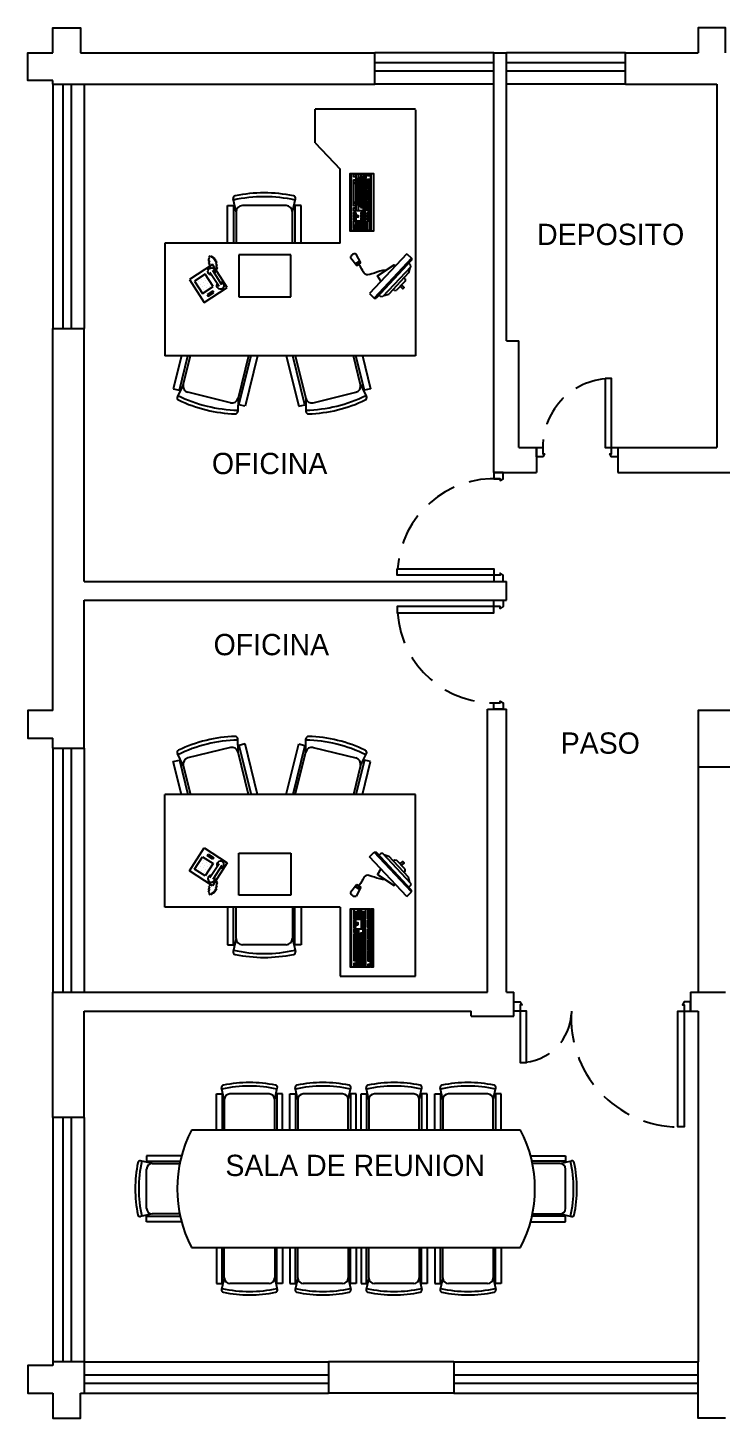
# Model space of a CAD drawing. Header units: millimetres. Extents: x 74.4 to 90.7, y 102.1 to 113.2.
# Drawn here: x 74.37 to 79.91, y 102.06 to 113.16 of the extents above; entities that cross this region are included whole.
import ezdxf

# ---------------------------------------------------------------- set-up
doc = ezdxf.new("R2010")
doc.units = ezdxf.units.MM
for name, pattern in [('CONTINUA', [0]), ('DASHED', [0.75, 0.5, -0.25]), ('DASHED2', [0.375, 0.25, -0.125])]:
    doc.linetypes.add(name, pattern=pattern)
for name, color, linetype in [('02', 2, 'Continuous'), ('AUX', 1, 'DASHED'), ('CARPINTERÍA', 1, 'Continuous'), ('MUEBLES', 252, 'CONTINUA'), ('MUROS', 4, 'Continuous')]:
    doc.layers.add(name, color=color, linetype=linetype)
doc.styles.add('STYLUS', font='stylu.ttf')

# ---------------------------------------------------------------- blocks, each defined once
blk = doc.blocks.new('RECTANG')
for p, q in [((1, 1), (0, 1)), ((0, 1), (0, 0)), ((1, 0), (1, 1)), ((0, 0), (1, 0))]:
    blk.add_line(p, q)
blk = doc.blocks.new('telefono')
for p, q in [((-0.03479, -0.053826), (-0.03479, -0.053826)), ((-0.019296, -0.053826), (-0.019296, -0.053826)), ((-0.003801, -0.053826), (-0.003801, -0.053826)), ((0.036107, -0.025859), (0.036107, -0.108497)), ((0.052635, -0.025859), (0.052635, -0.108497)), ((-0.03479, -0.069321), (-0.03479, -0.069321)), ((-0.03479, -0.084815), (-0.03479, -0.084815)), ((-0.03479, -0.10031), (-0.03479, -0.10031)), ((-0.019296, -0.069321), (-0.019296, -0.069321)), ((-0.019296, -0.084815), (-0.019296, -0.084815)), ((-0.019296, -0.10031), (-0.019296, -0.10031)), ((-0.003801, -0.069321), (-0.003801, -0.069321)), ((-0.003801, -0.084815), (-0.003801, -0.084815)), ((-0.003801, -0.10031), (-0.003801, -0.10031)), ((0.050228, -0.124668), (0.056192, -0.143474)), ((0.069414, -0.103808), (0.079331, -0.107113)), ((0.07272, -0.110419), (0.082636, -0.113724)), ((0.076025, -0.11703), (0.085942, -0.120335)), ((0.079331, -0.123641), (0.089247, -0.126947)), ((0.082636, -0.130252), (0.092553, -0.133558)), ((0.052887, -0.14678), (0.062803, -0.150085)), ((0.056192, -0.153391), (0.066109, -0.156696)), ((0.059498, -0.160002), (0.069414, -0.163307)), ((0.062803, -0.166613), (0.07272, -0.169918)), ((0.071552, -0.174626), (0.081469, -0.177931)), ((0.079331, -0.169918), (0.089247, -0.173224)), ((0.082636, -0.163307), (0.092553, -0.166613)), ((0.085942, -0.136863), (0.095858, -0.140169)), ((0.085942, -0.143474), (0.095858, -0.14678)), ((0.085942, -0.150085), (0.095858, -0.153391)), ((0.085942, -0.156696), (0.095858, -0.160002))]:
    blk.add_line(p, q)
for centre, start, end in [((0.044371, -0.025859), 298.491464, 241.508536), ((0.044371, -0.108497), 118.491464, 61.508536)]:
    blk.add_arc(centre, 0.017324, start, end)
for p, xscale, yscale, zscale in [((0.067807, -0.133941), -0.135614, 0.133941, 0.135614), ((0.011694, -0.113222), -0.061979, 0.072308, 0.061979), ((-0.001219, -0.022837), -0.033572, 0.007747, 0.033572)]:
    blk.add_blockref('RECTANG', p, dxfattribs=dict(xscale=xscale, yscale=yscale, zscale=zscale))

msp = doc.modelspace()

# ---------------------------------------------------------------- linework, layer by layer
at = {"layer": '02'}
msp.add_line((79.72333, 107.259544), (79.72333, 105.459544), dxfattribs=at)
at = {"layer": 'AUX', "linetype": 'Continuous', "ltscale": 0.5}
for p, q in [((78.09333, 112.959544), (77.14333, 112.959544)), ((79.14333, 112.959544), (78.19333, 112.959544)), ((78.09333, 112.881188), (77.14333, 112.881188)), ((78.09333, 112.812523), (77.14333, 112.812523)), ((79.14333, 112.881188), (78.19333, 112.881188)), ((79.14333, 112.812523), (78.19333, 112.812523)), ((74.57333, 112.709544), (74.57333, 110.759544)), ((74.651686, 112.709544), (74.651686, 110.759544)), ((74.720351, 112.709544), (74.720351, 110.759544)), ((74.82333, 112.709544), (74.82333, 110.759544)), ((78.09333, 112.709544), (77.14333, 112.709544)), ((79.14333, 112.709544), (78.19333, 112.709544)), ((74.57333, 107.409544), (74.57333, 105.459544)), ((74.651686, 107.409544), (74.651686, 105.459544)), ((74.720351, 107.409544), (74.720351, 105.459544)), ((74.82333, 107.409544), (74.82333, 105.459544)), ((74.57333, 104.459544), (74.57333, 102.509544)), ((74.651686, 104.459544), (74.651686, 102.509544)), ((74.720351, 104.459544), (74.720351, 102.509544)), ((74.82333, 104.459544), (74.82333, 102.509544)), ((74.82333, 102.509544), (76.77333, 102.509544)), ((77.77333, 102.509544), (79.72333, 102.509544)), ((74.82333, 102.406565), (76.77333, 102.406565)), ((77.77333, 102.406565), (79.72333, 102.406565)), ((74.82333, 102.3379), (76.77333, 102.3379)), ((74.82333, 102.259544), (76.77333, 102.259544)), ((77.77333, 102.3379), (79.72333, 102.3379)), ((77.77333, 102.259544), (79.72333, 102.259544))]:
    msp.add_line(p, q, dxfattribs=at)
at = {"layer": 'CARPINTERÍA', "linetype": 'Continuous', "ltscale": 0.5}
for p, q in [((74.82333, 104.459544), (74.82333, 102.509544)), ((74.82333, 102.509544), (76.77333, 102.509544)), ((77.77333, 102.509544), (79.72333, 102.509544))]:
    msp.add_line(p, q, dxfattribs=at)
for points in [[(78.98333, 110.360867), (78.98333, 109.809544), (79.03333, 109.809544), (79.08333, 109.809544), (79.08333, 109.734544), (79.08333, 109.734544), (79.08333, 109.734544), (79.03333, 109.734544), (79.01833, 109.759544), (79.03333, 109.759544), (79.03333, 109.809544), (79.03333, 110.360867), (78.98333, 110.360867), (78.98333, 110.360867)], [(78.48333, 109.809544), (78.48333, 109.809544), (78.48333, 109.809544), (78.48333, 109.809544), (78.48333, 109.809544), (78.48333, 109.809544), (78.48333, 109.809544), (78.48333, 109.809544), (78.48333, 109.809544), (78.48333, 109.809544), (78.48333, 109.809544), (78.48333, 109.759544), (78.49833, 109.759544), (78.48333, 109.734544), (78.43333, 109.734544), (78.43333, 109.734544), (78.43333, 109.734544), (78.43333, 109.809544), (78.48333, 109.809544)], [(78.09333, 109.559544), (78.09333, 109.559544), (78.09333, 109.559544), (78.09333, 109.559544), (78.09333, 109.559544), (78.09333, 109.559544), (78.09333, 109.559544), (78.09333, 109.559544), (78.09333, 109.559544), (78.09333, 109.559544), (78.09333, 109.559544), (78.14333, 109.559544), (78.14333, 109.544544), (78.16833, 109.559544), (78.16833, 109.609544), (78.16833, 109.609544), (78.16833, 109.609544), (78.09333, 109.609544), (78.09333, 109.559544)], [(77.321877, 108.839544), (78.09333, 108.839544), (78.09333, 108.789544), (78.09333, 108.739544), (78.16833, 108.739544), (78.16833, 108.739544), (78.16833, 108.739544), (78.16833, 108.789544), (78.14333, 108.804544), (78.14333, 108.789544), (78.09333, 108.789544), (77.321877, 108.789544), (77.321877, 108.839544), (77.321877, 108.839544)], [(77.321877, 108.489544), (78.09333, 108.489544), (78.09333, 108.539544), (78.09333, 108.589544), (78.16833, 108.589544), (78.16833, 108.589544), (78.16833, 108.589544), (78.16833, 108.539544), (78.14333, 108.524544), (78.14333, 108.539544), (78.09333, 108.539544), (77.321877, 108.539544), (77.321877, 108.489544), (77.321877, 108.489544)], [(78.09333, 107.769544), (78.09333, 107.769544), (78.09333, 107.769544), (78.09333, 107.769544), (78.09333, 107.769544), (78.09333, 107.769544), (78.09333, 107.769544), (78.09333, 107.769544), (78.09333, 107.769544), (78.09333, 107.769544), (78.09333, 107.769544), (78.14333, 107.769544), (78.14333, 107.784544), (78.16833, 107.769544), (78.16833, 107.719544), (78.16833, 107.719544), (78.16833, 107.719544), (78.09333, 107.719544), (78.09333, 107.769544)], [(78.35333, 104.898682), (78.35333, 105.309544), (78.30333, 105.309544), (78.25333, 105.309544), (78.25333, 105.384544), (78.25333, 105.384544), (78.25333, 105.384544), (78.30333, 105.384544), (78.31833, 105.359544), (78.30333, 105.359544), (78.30333, 105.309544), (78.30333, 104.898682), (78.35333, 104.898682), (78.35333, 104.898682)], [(79.56333, 104.384544), (79.56333, 105.309544), (79.61333, 105.309544), (79.66333, 105.309544), (79.66333, 105.384544), (79.66333, 105.384544), (79.66333, 105.384544), (79.61333, 105.384544), (79.59833, 105.359544), (79.61333, 105.359544), (79.61333, 105.309544), (79.61333, 104.384544), (79.56333, 104.384544), (79.56333, 104.384544)]]:
    msp.add_lwpolyline(points, close=True, dxfattribs=at)
at = {"layer": 'CARPINTERÍA', "linetype": 'DASHED2'}
msp.add_lwpolyline([(79.56333, 104.384544, -0.429479), (78.71333, 105.309544), (78.71333, 105.309544), (78.71333, 105.309544), (78.71333, 105.309544), (78.71333, 105.309544), (78.71333, 105.309544), (78.71333, 105.309544), (78.71333, 105.309544), (78.71333, 105.309544), (78.71333, 105.309544), (78.71333, 105.309544)], format="xyb", dxfattribs=at)
for centre, radius, start, end in [((79.03333, 109.809544), 0.55, 95.215909, 185.215909), ((78.09333, 108.789544), 0.77, 86.276875, 176.276875), ((78.09333, 108.539544), 0.77, 183.723125, 273.723125), ((78.30333, 105.309544), 0.41, 270, 0)]:
    msp.add_arc(centre, radius, start, end, dxfattribs=at)
at = {"layer": 'MUEBLES', "linetype": 'Continuous'}
for p, q in [((77.467714, 112.51077), (76.667714, 112.51077)), ((76.667714, 112.241416), (76.667714, 112.51077)), ((77.467714, 112.505507), (77.467714, 110.541416)), ((76.667714, 112.241416), (76.867714, 112.031416)), ((76.867714, 111.441416), (76.867714, 112.031416)), ((76.036071, 111.690526), (76.012702, 111.794041)), ((76.486071, 111.690526), (76.509439, 111.794041)), ((75.966071, 111.441416), (75.966071, 111.740526)), ((75.966071, 111.740526), (76.016071, 111.740526)), ((76.016071, 111.740526), (76.016071, 111.441416)), ((76.036071, 111.690526), (76.036071, 111.441416)), ((76.436071, 111.740526), (76.086071, 111.740526)), ((76.486071, 111.441416), (76.486071, 111.690526)), ((76.506071, 111.740526), (76.506071, 111.441416)), ((76.556071, 111.740526), (76.506071, 111.740526)), ((76.556071, 111.441416), (76.556071, 111.740526)), ((76.867714, 111.441416), (75.467714, 111.441416)), ((75.467714, 111.441416), (75.467714, 110.541416)), ((76.471887, 111.346406), (76.056893, 111.346406)), ((76.056893, 111.346406), (76.056893, 111.010676)), ((76.471887, 111.010676), (76.471887, 111.346406)), ((77.032173, 111.282098), (76.994341, 111.352985)), ((77.397877, 111.355785), (77.100487, 111.038037)), ((77.397877, 111.355785), (77.436843, 111.319316)), ((76.998797, 111.260053), (76.948448, 111.322673)), ((77.022119, 111.298692), (76.987577, 111.275877)), ((76.987577, 111.275877), (76.998942, 111.26223)), ((77.005214, 111.286672), (76.988772, 111.275811)), ((76.988772, 111.275811), (76.999162, 111.263418)), ((76.998797, 111.260053), (77.032173, 111.282098)), ((76.998942, 111.26223), (77.030114, 111.282819)), ((76.999162, 111.263418), (77.01407, 111.273265)), ((77.01407, 111.273265), (77.005214, 111.286672)), ((77.030114, 111.282819), (77.022119, 111.298692)), ((77.436843, 111.319316), (77.139453, 111.001568)), ((77.437352, 111.303937), (77.154831, 111.002077)), ((77.429569, 111.251613), (77.206526, 111.013302)), ((77.421898, 111.243417), (77.412087, 111.202432)), ((77.42906, 111.266992), (77.415048, 111.280106)), ((77.429569, 111.251613), (77.42906, 111.266992)), ((77.436843, 111.319316), (77.437352, 111.303937)), ((77.412087, 111.202432), (77.254444, 111.033997)), ((77.385295, 111.137703), (77.31726, 111.065011)), ((77.386324, 111.154441), (77.376115, 111.163997)), ((77.386324, 111.154441), (77.385295, 111.137703)), ((76.056893, 111.010676), (76.471887, 111.010676)), ((77.100487, 111.038037), (77.139453, 111.001568)), ((77.139453, 111.001568), (77.154831, 111.002077)), ((77.191148, 111.012793), (77.177136, 111.025908)), ((77.206526, 111.013302), (77.191148, 111.012793)), ((77.214197, 111.021498), (77.254444, 111.033997)), ((77.300626, 111.062877), (77.290417, 111.072432)), ((77.300626, 111.062877), (77.31726, 111.065011)), ((77.467714, 110.541416), (75.467714, 110.541416)), ((75.599123, 110.541416), (75.534483, 110.278478)), ((75.583037, 110.266542), (75.650612, 110.541416)), ((75.614396, 110.310321), (75.671207, 110.541416)), ((76.134606, 110.541416), (76.051384, 110.202893)), ((76.05887, 110.149564), (76.155201, 110.541416)), ((76.20669, 110.541416), (76.107424, 110.137628)), ((76.436651, 110.541416), (76.535917, 110.137628)), ((76.584471, 110.149564), (76.488139, 110.541416)), ((76.508735, 110.541416), (76.591956, 110.202893)), ((77.028945, 110.310321), (76.972133, 110.541416)), ((77.060303, 110.266542), (76.992729, 110.541416)), ((77.044218, 110.541416), (77.108858, 110.278478)), ((75.534483, 110.278478), (75.583037, 110.266542)), ((75.614396, 110.310321), (75.566991, 110.215379)), ((75.990894, 110.166275), (75.651013, 110.249831)), ((76.652447, 110.166275), (76.992327, 110.249831)), ((77.028945, 110.310321), (77.07635, 110.215379)), ((77.108858, 110.278478), (77.060303, 110.266542)), ((76.051384, 110.202893), (76.049366, 110.096793)), ((76.107424, 110.137628), (76.05887, 110.149564)), ((76.535917, 110.137628), (76.584471, 110.149564)), ((76.591956, 110.202893), (76.593975, 110.096793)), ((76.051384, 107.377353), (76.049366, 107.483452)), ((76.591956, 107.377353), (76.593975, 107.483452)), ((75.614396, 107.269925), (75.566991, 107.364867)), ((75.990894, 107.41397), (75.651013, 107.330415)), ((76.134606, 107.038829), (76.051384, 107.377353)), ((76.107424, 107.442618), (76.05887, 107.430681)), ((76.05887, 107.430681), (76.155201, 107.038829)), ((76.20669, 107.038829), (76.107424, 107.442618)), ((76.436651, 107.038829), (76.535917, 107.442618)), ((76.584471, 107.430681), (76.488139, 107.038829)), ((76.508735, 107.038829), (76.591956, 107.377353)), ((76.535917, 107.442618), (76.584471, 107.430681)), ((76.652447, 107.41397), (76.992327, 107.330415)), ((77.028945, 107.269925), (77.07635, 107.364867)), ((75.534483, 107.301768), (75.583037, 107.313704)), ((75.599123, 107.038829), (75.534483, 107.301768)), ((75.583037, 107.313704), (75.650612, 107.038829)), ((75.614396, 107.269925), (75.671207, 107.038829)), ((77.028945, 107.269925), (76.972133, 107.038829)), ((77.060303, 107.313704), (76.992729, 107.038829)), ((77.044218, 107.038829), (77.108858, 107.301768)), ((77.108858, 107.301768), (77.060303, 107.313704)), ((77.467714, 107.038829), (75.467714, 107.038829)), ((75.467714, 106.138829), (75.467714, 107.038829)), ((77.467714, 105.587372), (77.467714, 107.038829)), ((76.056893, 106.56957), (76.471887, 106.56957)), ((76.056893, 106.23384), (76.056893, 106.56957)), ((76.471887, 106.56957), (76.471887, 106.23384)), ((77.100487, 106.542209), (77.139453, 106.578678)), ((77.139453, 106.578678), (77.154831, 106.578169)), ((77.436843, 106.26093), (77.139453, 106.578678)), ((77.437352, 106.276308), (77.154831, 106.578169)), ((77.191148, 106.567453), (77.177136, 106.554338)), ((77.206526, 106.566944), (77.191148, 106.567453)), ((77.429569, 106.328633), (77.206526, 106.566944)), ((77.397877, 106.224461), (77.100487, 106.542209)), ((77.214197, 106.558748), (77.254444, 106.546248)), ((77.412087, 106.377814), (77.254444, 106.546248)), ((77.300626, 106.517369), (77.290417, 106.507813)), ((77.300626, 106.517369), (77.31726, 106.515235)), ((77.385295, 106.442543), (77.31726, 106.515235)), ((77.386324, 106.425804), (77.376115, 106.416249)), ((77.386324, 106.425804), (77.385295, 106.442543)), ((77.421898, 106.336828), (77.412087, 106.377814)), ((76.471887, 106.23384), (76.056893, 106.23384)), ((76.998797, 106.320193), (76.948448, 106.257573)), ((76.987577, 106.304369), (76.998942, 106.318016)), ((77.022119, 106.281554), (76.987577, 106.304369)), ((76.988772, 106.304434), (76.999162, 106.316827)), ((77.005214, 106.293574), (76.988772, 106.304434)), ((77.032173, 106.298148), (76.994341, 106.227261)), ((76.998797, 106.320193), (77.032173, 106.298148)), ((76.998942, 106.318016), (77.030114, 106.297427)), ((76.999162, 106.316827), (77.01407, 106.306981)), ((77.01407, 106.306981), (77.005214, 106.293574)), ((77.030114, 106.297427), (77.022119, 106.281554)), ((77.397877, 106.224461), (77.436843, 106.26093)), ((77.42906, 106.313254), (77.415048, 106.30014)), ((77.429569, 106.328633), (77.42906, 106.313254)), ((77.436843, 106.26093), (77.437352, 106.276308)), ((76.867714, 106.138829), (75.467714, 106.138829)), ((75.966071, 106.138829), (75.966071, 105.839719)), ((76.016071, 105.839719), (76.016071, 106.138829)), ((76.036071, 105.889719), (76.036071, 106.138829)), ((76.486071, 106.138829), (76.486071, 105.889719)), ((76.506071, 105.839719), (76.506071, 106.138829)), ((76.556071, 106.138829), (76.556071, 105.839719)), ((76.867714, 106.138829), (76.867714, 105.587372)), ((75.966071, 105.839719), (76.016071, 105.839719)), ((76.036071, 105.889719), (76.012702, 105.786205)), ((76.436071, 105.839719), (76.086071, 105.839719)), ((76.486071, 105.889719), (76.509439, 105.786205)), ((76.556071, 105.839719), (76.506071, 105.839719)), ((76.867714, 105.587372), (77.467714, 105.587372)), ((75.941594, 104.60332), (75.920686, 104.695935)), ((76.344209, 104.60332), (76.365117, 104.695935)), ((76.527914, 104.60332), (76.507006, 104.695935)), ((76.930529, 104.60332), (76.951437, 104.695935)), ((77.096006, 104.60332), (77.075098, 104.695935)), ((77.498621, 104.60332), (77.519529, 104.695935)), ((77.685949, 104.60332), (77.665041, 104.695935)), ((78.088564, 104.60332), (78.109472, 104.695935)), ((75.878965, 104.648056), (75.9237, 104.648056)), ((75.878965, 104.360217), (75.878965, 104.648056)), ((75.9237, 104.648056), (75.9237, 104.360217)), ((75.941594, 104.60332), (75.941594, 104.360217)), ((76.299474, 104.648056), (75.986329, 104.648056)), ((76.344209, 104.360217), (76.344209, 104.60332)), ((76.406838, 104.648056), (76.362103, 104.648056)), ((76.362103, 104.648056), (76.362103, 104.360217)), ((76.406838, 104.360217), (76.406838, 104.648056)), ((76.465285, 104.648056), (76.51002, 104.648056)), ((76.465285, 104.360217), (76.465285, 104.648056)), ((76.51002, 104.648056), (76.51002, 104.360217)), ((76.527914, 104.60332), (76.527914, 104.360217)), ((76.885794, 104.648056), (76.572649, 104.648056)), ((76.930529, 104.360217), (76.930529, 104.60332)), ((76.993158, 104.648056), (76.948423, 104.648056)), ((76.948423, 104.648056), (76.948423, 104.360217)), ((76.993158, 104.360217), (76.993158, 104.648056)), ((77.033377, 104.648056), (77.078112, 104.648056)), ((77.033377, 104.360217), (77.033377, 104.648056)), ((77.078112, 104.648056), (77.078112, 104.360217)), ((77.096006, 104.60332), (77.096006, 104.360217)), ((77.453886, 104.648056), (77.140741, 104.648056)), ((77.498621, 104.360217), (77.498621, 104.60332)), ((77.56125, 104.648056), (77.516515, 104.648056)), ((77.516515, 104.648056), (77.516515, 104.360217)), ((77.56125, 104.360217), (77.56125, 104.648056)), ((77.62332, 104.648056), (77.668055, 104.648056)), ((77.62332, 104.360217), (77.62332, 104.648056)), ((77.668055, 104.648056), (77.668055, 104.360217)), ((77.685949, 104.60332), (77.685949, 104.360217)), ((78.043829, 104.648056), (77.730684, 104.648056)), ((78.088564, 104.360217), (78.088564, 104.60332)), ((78.151193, 104.648056), (78.106458, 104.648056)), ((78.106458, 104.648056), (78.106458, 104.360217)), ((78.151193, 104.360217), (78.151193, 104.648056)), ((75.321598, 104.155047), (75.321598, 104.110312)), ((75.601253, 104.155047), (75.321598, 104.155047)), ((78.386746, 104.155047), (78.666401, 104.155047)), ((78.666401, 104.155047), (78.666401, 104.110312)), ((75.366333, 104.092418), (75.273719, 104.113326)), ((75.321598, 104.110312), (75.59037, 104.110312)), ((75.321598, 103.734538), (75.321598, 104.047683)), ((75.366333, 104.092418), (75.586608, 104.092418)), ((78.666401, 104.110312), (78.39763, 104.110312)), ((78.621666, 104.092418), (78.401391, 104.092418)), ((78.621666, 104.092418), (78.71428, 104.113326)), ((78.666401, 103.734538), (78.666401, 104.047683)), ((75.366333, 103.689803), (75.273719, 103.668895)), ((75.586608, 103.689803), (75.366333, 103.689803)), ((78.401391, 103.689803), (78.621666, 103.689803)), ((78.621666, 103.689803), (78.71428, 103.668895)), ((75.321598, 103.627174), (75.321598, 103.671909)), ((75.321598, 103.671909), (75.59037, 103.671909)), ((75.601253, 103.627174), (75.321598, 103.627174)), ((78.386746, 103.627174), (78.666401, 103.627174)), ((78.666401, 103.671909), (78.39763, 103.671909)), ((78.666401, 103.627174), (78.666401, 103.671909)), ((75.878965, 103.422003), (75.878965, 103.134165)), ((75.9237, 103.134165), (75.9237, 103.422003)), ((75.941594, 103.1789), (75.941594, 103.422003)), ((76.344209, 103.422003), (76.344209, 103.1789)), ((76.362103, 103.134165), (76.362103, 103.422003)), ((76.406838, 103.422003), (76.406838, 103.134165)), ((76.465285, 103.422003), (76.465285, 103.134165)), ((76.51002, 103.134165), (76.51002, 103.422003)), ((76.527914, 103.1789), (76.527914, 103.422003)), ((76.930529, 103.422003), (76.930529, 103.1789)), ((76.948423, 103.134165), (76.948423, 103.422003)), ((76.993158, 103.422003), (76.993158, 103.134165)), ((77.033377, 103.422003), (77.033377, 103.134165)), ((77.078112, 103.134165), (77.078112, 103.422003)), ((77.096006, 103.1789), (77.096006, 103.422003)), ((77.498621, 103.422003), (77.498621, 103.1789)), ((77.516515, 103.134165), (77.516515, 103.422003)), ((77.56125, 103.422003), (77.56125, 103.134165)), ((77.62332, 103.422003), (77.62332, 103.134165)), ((77.668055, 103.134165), (77.668055, 103.422003)), ((77.685949, 103.1789), (77.685949, 103.422003)), ((78.088564, 103.422003), (78.088564, 103.1789)), ((78.106458, 103.134165), (78.106458, 103.422003)), ((78.151193, 103.422003), (78.151193, 103.134165)), ((75.878965, 103.134165), (75.9237, 103.134165)), ((75.941594, 103.1789), (75.920686, 103.086286)), ((76.299474, 103.134165), (75.986329, 103.134165)), ((76.344209, 103.1789), (76.365117, 103.086286)), ((76.406838, 103.134165), (76.362103, 103.134165)), ((76.465285, 103.134165), (76.51002, 103.134165)), ((76.527914, 103.1789), (76.507006, 103.086286)), ((76.885794, 103.134165), (76.572649, 103.134165)), ((76.930529, 103.1789), (76.951437, 103.086286)), ((76.993158, 103.134165), (76.948423, 103.134165)), ((77.033377, 103.134165), (77.078112, 103.134165)), ((77.096006, 103.1789), (77.075098, 103.086286)), ((77.453886, 103.134165), (77.140741, 103.134165)), ((77.498621, 103.1789), (77.519529, 103.086286)), ((77.56125, 103.134165), (77.516515, 103.134165)), ((77.62332, 103.134165), (77.668055, 103.134165)), ((77.685949, 103.1789), (77.665041, 103.086286)), ((78.043829, 103.134165), (77.730684, 103.134165)), ((78.088564, 103.1789), (78.109472, 103.086286)), ((78.151193, 103.134165), (78.106458, 103.134165))]:
    msp.add_line(p, q, dxfattribs=at)
for points in [[(76.955877, 111.997725), (76.955877, 111.537264), (76.946823, 111.537264), (76.946823, 111.997725)], [(77.109381, 111.997725), (77.109381, 111.537264), (76.955877, 111.537264), (76.955877, 111.997725)], [(76.991965, 111.994091), (76.991965, 111.970633), (76.975779, 111.970633), (76.975779, 111.994091)], [(76.991965, 111.946423), (76.991965, 111.922965), (76.975779, 111.922965), (76.975779, 111.946423)], [(76.991965, 111.919039), (76.991965, 111.764682), (76.975779, 111.764682), (76.975779, 111.919039)], [(77.009942, 111.994091), (77.009942, 111.953235), (76.993756, 111.953235), (76.993756, 111.994091)], [(77.009942, 111.949836), (77.009942, 111.933666), (76.993756, 111.933666), (76.993756, 111.949836)], [(77.009942, 111.929836), (77.009942, 111.913666), (76.993756, 111.913666), (76.993756, 111.929836)], [(77.009942, 111.909836), (77.009942, 111.893666), (76.993756, 111.893666), (76.993756, 111.909836)], [(77.009942, 111.889836), (77.009942, 111.873666), (76.993756, 111.873666), (76.993756, 111.889836)], [(77.030166, 111.994091), (77.030166, 111.960994), (77.01398, 111.960994), (77.01398, 111.994091)], [(77.030166, 111.957921), (77.030166, 111.941751), (77.01398, 111.941751), (77.01398, 111.957921)], [(77.030166, 111.937921), (77.030166, 111.921751), (77.01398, 111.921751), (77.01398, 111.937921)], [(77.030166, 111.917921), (77.030166, 111.901751), (77.01398, 111.901751), (77.01398, 111.917921)], [(77.030166, 111.897921), (77.030166, 111.881751), (77.01398, 111.881751), (77.01398, 111.897921)], [(77.05039, 111.994091), (77.05039, 111.970398), (77.034204, 111.970398), (77.034204, 111.994091)], [(77.05039, 111.966006), (77.05039, 111.949836), (77.034204, 111.949836), (77.034204, 111.966006)], [(77.05039, 111.946006), (77.05039, 111.929836), (77.034204, 111.929836), (77.034204, 111.946006)], [(77.05039, 111.926006), (77.05039, 111.909836), (77.034204, 111.909836), (77.034204, 111.926006)], [(77.05039, 111.906006), (77.05039, 111.889836), (77.034204, 111.889836), (77.034204, 111.906006)], [(77.070614, 111.994091), (77.070614, 111.977921), (77.054427, 111.977921), (77.054427, 111.994091)], [(77.070614, 111.974091), (77.070614, 111.957921), (77.054427, 111.957921), (77.054427, 111.974091)], [(77.070614, 111.954091), (77.070614, 111.937921), (77.054427, 111.937921), (77.054427, 111.954091)], [(77.070614, 111.934091), (77.070614, 111.917921), (77.054427, 111.917921), (77.054427, 111.934091)], [(77.070614, 111.914091), (77.070614, 111.897921), (77.054427, 111.897921), (77.054427, 111.914091)], [(77.070614, 111.894091), (77.070614, 111.877921), (77.054427, 111.877921), (77.054427, 111.894091)], [(77.103758, 111.994125), (77.103758, 111.977955), (77.087572, 111.977955), (77.087572, 111.994125)], [(77.103758, 111.950812), (77.103758, 111.934642), (77.087572, 111.934642), (77.087572, 111.950812)], [(77.103758, 111.930603), (77.103758, 111.914433), (77.087572, 111.914433), (77.087572, 111.930603)], [(77.103758, 111.910393), (77.103758, 111.894223), (77.087572, 111.894223), (77.087572, 111.910393)], [(77.103758, 111.890183), (77.103758, 111.874013), (77.087572, 111.874013), (77.087572, 111.890183)], [(77.113824, 111.537264), (77.113824, 111.997725), (77.132455, 111.997725), (77.132455, 111.537264)], [(77.009942, 111.869836), (77.009942, 111.853666), (76.993756, 111.853666), (76.993756, 111.869836)], [(77.009942, 111.849836), (77.009942, 111.833666), (76.993756, 111.833666), (76.993756, 111.849836)], [(77.009942, 111.829836), (77.009942, 111.813666), (76.993756, 111.813666), (76.993756, 111.829836)], [(77.009942, 111.809836), (77.009942, 111.793666), (76.993756, 111.793666), (76.993756, 111.809836)], [(77.009942, 111.789836), (77.009942, 111.773666), (76.993756, 111.773666), (76.993756, 111.789836)], [(77.030166, 111.877921), (77.030166, 111.861751), (77.01398, 111.861751), (77.01398, 111.877921)], [(77.030166, 111.857921), (77.030166, 111.841751), (77.01398, 111.841751), (77.01398, 111.857921)], [(77.030166, 111.837921), (77.030166, 111.821751), (77.01398, 111.821751), (77.01398, 111.837921)], [(77.030166, 111.817921), (77.030166, 111.801751), (77.01398, 111.801751), (77.01398, 111.817921)], [(77.030166, 111.797921), (77.030166, 111.781751), (77.01398, 111.781751), (77.01398, 111.797921)], [(77.030166, 111.777921), (77.030166, 111.761751), (77.01398, 111.761751), (77.01398, 111.777921)], [(77.05039, 111.886006), (77.05039, 111.869836), (77.034204, 111.869836), (77.034204, 111.886006)], [(77.05039, 111.866006), (77.05039, 111.849836), (77.034204, 111.849836), (77.034204, 111.866006)], [(77.05039, 111.846006), (77.05039, 111.829836), (77.034204, 111.829836), (77.034204, 111.846006)], [(77.05039, 111.826006), (77.05039, 111.809836), (77.034204, 111.809836), (77.034204, 111.826006)], [(77.05039, 111.806006), (77.05039, 111.789836), (77.034204, 111.789836), (77.034204, 111.806006)], [(77.05039, 111.786006), (77.05039, 111.769836), (77.034204, 111.769836), (77.034204, 111.786006)], [(77.070614, 111.874091), (77.070614, 111.857921), (77.054427, 111.857921), (77.054427, 111.874091)], [(77.070614, 111.854091), (77.070614, 111.837921), (77.054427, 111.837921), (77.054427, 111.854091)], [(77.070614, 111.834091), (77.070614, 111.817921), (77.054427, 111.817921), (77.054427, 111.834091)], [(77.070614, 111.814091), (77.070614, 111.797921), (77.054427, 111.797921), (77.054427, 111.814091)], [(77.070614, 111.794091), (77.070614, 111.777921), (77.054427, 111.777921), (77.054427, 111.794091)], [(77.103758, 111.863346), (77.103758, 111.847176), (77.087572, 111.847176), (77.087572, 111.863346)], [(77.103758, 111.843136), (77.103758, 111.826966), (77.087572, 111.826966), (77.087572, 111.843136)], [(77.103758, 111.822926), (77.103758, 111.806756), (77.087572, 111.806756), (77.087572, 111.822926)], [(77.103758, 111.802717), (77.103758, 111.786547), (77.087572, 111.786547), (77.087572, 111.802717)], [(76.991404, 111.68406), (76.991404, 111.66789), (76.975217, 111.66789), (76.975217, 111.68406)], [(76.991965, 111.761279), (76.991965, 111.737821), (76.975779, 111.737821), (76.975779, 111.761279)], [(76.991965, 111.721525), (76.991965, 111.698067), (76.975779, 111.698067), (76.975779, 111.721525)], [(77.009942, 111.769836), (77.009942, 111.753666), (76.993756, 111.753666), (76.993756, 111.769836)], [(77.009942, 111.749836), (77.009942, 111.698086), (76.993756, 111.698086), (76.993756, 111.749836)], [(77.030166, 111.757921), (77.030166, 111.741751), (77.01398, 111.741751), (77.01398, 111.757921)], [(77.05039, 111.766006), (77.05039, 111.749836), (77.034204, 111.749836), (77.034204, 111.766006)], [(77.05039, 111.746006), (77.05039, 111.729836), (77.034204, 111.729836), (77.034204, 111.746006)], [(77.050764, 111.68406), (77.050764, 111.66789), (77.034578, 111.66789), (77.034578, 111.68406)], [(77.070614, 111.774091), (77.070614, 111.757921), (77.054427, 111.757921), (77.054427, 111.774091)], [(77.070614, 111.754091), (77.070614, 111.737921), (77.054427, 111.737921), (77.054427, 111.754091)], [(77.070614, 111.734091), (77.070614, 111.717921), (77.054427, 111.717921), (77.054427, 111.734091)], [(77.070614, 111.714091), (77.070614, 111.697921), (77.054427, 111.697921), (77.054427, 111.714091)], [(77.070988, 111.68406), (77.070988, 111.66789), (77.054802, 111.66789), (77.054802, 111.68406)], [(77.103758, 111.774756), (77.103758, 111.758586), (77.087572, 111.758586), (77.087572, 111.774756)], [(77.103758, 111.754547), (77.103758, 111.738377), (77.087572, 111.738377), (77.087572, 111.754547)], [(77.103758, 111.734337), (77.103758, 111.718167), (77.087572, 111.718167), (77.087572, 111.734337)], [(77.103758, 111.714127), (77.103758, 111.697958), (77.087572, 111.697958), (77.087572, 111.714127)], [(77.104133, 111.68406), (77.104133, 111.66789), (77.087947, 111.66789), (77.087947, 111.68406)], [(76.991404, 111.66385), (76.991404, 111.64768), (76.975217, 111.64768), (76.975217, 111.66385)], [(76.991404, 111.643641), (76.991404, 111.627471), (76.975217, 111.627471), (76.975217, 111.643641)], [(76.991965, 111.618192), (76.991965, 111.581812), (76.975779, 111.581812), (76.975779, 111.618192)], [(76.991965, 111.577772), (76.991965, 111.561602), (76.975779, 111.561602), (76.975779, 111.577772)], [(77.009942, 111.557563), (77.009942, 111.541393), (76.975779, 111.541393), (76.975779, 111.557563)], [(77.009942, 111.618192), (77.009942, 111.602022), (76.993756, 111.602022), (76.993756, 111.618192)], [(77.009942, 111.597982), (77.009942, 111.581812), (76.993756, 111.581812), (76.993756, 111.597982)], [(77.009942, 111.577772), (77.009942, 111.561602), (76.993756, 111.561602), (76.993756, 111.577772)], [(77.010504, 111.66385), (77.010504, 111.64768), (76.994318, 111.64768), (76.994318, 111.66385)], [(77.030166, 111.618192), (77.030166, 111.602022), (77.01398, 111.602022), (77.01398, 111.618192)], [(77.030166, 111.597982), (77.030166, 111.581812), (77.01398, 111.581812), (77.01398, 111.597982)], [(77.030166, 111.577772), (77.030166, 111.561602), (77.01398, 111.561602), (77.01398, 111.577772)], [(77.030166, 111.557563), (77.030166, 111.541393), (77.01398, 111.541393), (77.01398, 111.557563)], [(77.05039, 111.618192), (77.05039, 111.602022), (77.034204, 111.602022), (77.034204, 111.618192)], [(77.05039, 111.597982), (77.05039, 111.581812), (77.034204, 111.581812), (77.034204, 111.597982)], [(77.05039, 111.577772), (77.05039, 111.561602), (77.034204, 111.561602), (77.034204, 111.577772)], [(77.070614, 111.557563), (77.070614, 111.541393), (77.034204, 111.541393), (77.034204, 111.557563)], [(77.050764, 111.66385), (77.050764, 111.64768), (77.034578, 111.64768), (77.034578, 111.66385)], [(77.050764, 111.643641), (77.050764, 111.627471), (77.034578, 111.627471), (77.034578, 111.643641)], [(77.070614, 111.618192), (77.070614, 111.602022), (77.054427, 111.602022), (77.054427, 111.618192)], [(77.070614, 111.597982), (77.070614, 111.581812), (77.054427, 111.581812), (77.054427, 111.597982)], [(77.070614, 111.577772), (77.070614, 111.561602), (77.054427, 111.561602), (77.054427, 111.577772)], [(77.070988, 111.66385), (77.070988, 111.64768), (77.054802, 111.64768), (77.054802, 111.66385)], [(77.070988, 111.643641), (77.070988, 111.627471), (77.054802, 111.627471), (77.054802, 111.643641)], [(77.103998, 111.618385), (77.103998, 111.541719), (77.087671, 111.541719), (77.087671, 111.618385)], [(77.104133, 111.66385), (77.104133, 111.64768), (77.087947, 111.64768), (77.087947, 111.66385)], [(77.104133, 111.643641), (77.104133, 111.627471), (77.087947, 111.627471), (77.087947, 111.643641)], [(77.028934, 111.283083), (77.014027, 111.273237), (77.005172, 111.286644), (77.021508, 111.297434)], [(77.356148, 111.106561), (77.346407, 111.096153), (77.367793, 111.076137), (77.377535, 111.086545)], [(77.356148, 106.473685), (77.346407, 106.484093), (77.367793, 106.504109), (77.377535, 106.493701)], [(77.028934, 106.297163), (77.014027, 106.307009), (77.005172, 106.293602), (77.021508, 106.282812)], [(76.955877, 105.663028), (76.955877, 106.123489), (76.946823, 106.123489), (76.946823, 105.663028)], [(77.109381, 105.663028), (77.109381, 106.123489), (76.955877, 106.123489), (76.955877, 105.663028)], [(77.009942, 106.10319), (77.009942, 106.11936), (76.975779, 106.11936), (76.975779, 106.10319)], [(77.030166, 106.10319), (77.030166, 106.11936), (77.01398, 106.11936), (77.01398, 106.10319)], [(77.070614, 106.10319), (77.070614, 106.11936), (77.034204, 106.11936), (77.034204, 106.10319)], [(77.103998, 106.042368), (77.103998, 106.119034), (77.087671, 106.119034), (77.087671, 106.042368)], [(77.113824, 106.123489), (77.113824, 105.663028), (77.132455, 105.663028), (77.132455, 106.123489)], [(76.991404, 106.017112), (76.991404, 106.033282), (76.975217, 106.033282), (76.975217, 106.017112)], [(76.991404, 105.996903), (76.991404, 106.013073), (76.975217, 106.013073), (76.975217, 105.996903)], [(76.991965, 106.082981), (76.991965, 106.099151), (76.975779, 106.099151), (76.975779, 106.082981)], [(76.991965, 106.042561), (76.991965, 106.078941), (76.975779, 106.078941), (76.975779, 106.042561)], [(77.009942, 106.082981), (77.009942, 106.099151), (76.993756, 106.099151), (76.993756, 106.082981)], [(77.009942, 106.062771), (77.009942, 106.078941), (76.993756, 106.078941), (76.993756, 106.062771)], [(77.009942, 106.042561), (77.009942, 106.058731), (76.993756, 106.058731), (76.993756, 106.042561)], [(77.010504, 105.996903), (77.010504, 106.013073), (76.994318, 106.013073), (76.994318, 105.996903)], [(77.030166, 106.082981), (77.030166, 106.099151), (77.01398, 106.099151), (77.01398, 106.082981)], [(77.030166, 106.062771), (77.030166, 106.078941), (77.01398, 106.078941), (77.01398, 106.062771)], [(77.030166, 106.042561), (77.030166, 106.058731), (77.01398, 106.058731), (77.01398, 106.042561)], [(77.05039, 106.082981), (77.05039, 106.099151), (77.034204, 106.099151), (77.034204, 106.082981)], [(77.05039, 106.062771), (77.05039, 106.078941), (77.034204, 106.078941), (77.034204, 106.062771)], [(77.05039, 106.042561), (77.05039, 106.058731), (77.034204, 106.058731), (77.034204, 106.042561)], [(77.050764, 106.017112), (77.050764, 106.033282), (77.034578, 106.033282), (77.034578, 106.017112)], [(77.050764, 105.996903), (77.050764, 106.013073), (77.034578, 106.013073), (77.034578, 105.996903)], [(77.070614, 106.082981), (77.070614, 106.099151), (77.054427, 106.099151), (77.054427, 106.082981)], [(77.070614, 106.062771), (77.070614, 106.078941), (77.054427, 106.078941), (77.054427, 106.062771)], [(77.070614, 106.042561), (77.070614, 106.058731), (77.054427, 106.058731), (77.054427, 106.042561)], [(77.070988, 106.017112), (77.070988, 106.033282), (77.054802, 106.033282), (77.054802, 106.017112)], [(77.070988, 105.996903), (77.070988, 106.013073), (77.054802, 106.013073), (77.054802, 105.996903)], [(77.104133, 106.017112), (77.104133, 106.033282), (77.087947, 106.033282), (77.087947, 106.017112)], [(77.104133, 105.996903), (77.104133, 106.013073), (77.087947, 106.013073), (77.087947, 105.996903)], [(76.991404, 105.976693), (76.991404, 105.992863), (76.975217, 105.992863), (76.975217, 105.976693)], [(76.991965, 105.939228), (76.991965, 105.962686), (76.975779, 105.962686), (76.975779, 105.939228)], [(76.991965, 105.899474), (76.991965, 105.922932), (76.975779, 105.922932), (76.975779, 105.899474)], [(76.991965, 105.741714), (76.991965, 105.896071), (76.975779, 105.896071), (76.975779, 105.741714)], [(77.009942, 105.910917), (77.009942, 105.962667), (76.993756, 105.962667), (76.993756, 105.910917)], [(77.009942, 105.890917), (77.009942, 105.907087), (76.993756, 105.907087), (76.993756, 105.890917)], [(77.030166, 105.902832), (77.030166, 105.919002), (77.01398, 105.919002), (77.01398, 105.902832)], [(77.030166, 105.882832), (77.030166, 105.899002), (77.01398, 105.899002), (77.01398, 105.882832)], [(77.05039, 105.914747), (77.05039, 105.930917), (77.034204, 105.930917), (77.034204, 105.914747)], [(77.05039, 105.894747), (77.05039, 105.910917), (77.034204, 105.910917), (77.034204, 105.894747)], [(77.050764, 105.976693), (77.050764, 105.992863), (77.034578, 105.992863), (77.034578, 105.976693)], [(77.070614, 105.946662), (77.070614, 105.962832), (77.054427, 105.962832), (77.054427, 105.946662)], [(77.070614, 105.926662), (77.070614, 105.942832), (77.054427, 105.942832), (77.054427, 105.926662)], [(77.070614, 105.906662), (77.070614, 105.922832), (77.054427, 105.922832), (77.054427, 105.906662)], [(77.070614, 105.886662), (77.070614, 105.902832), (77.054427, 105.902832), (77.054427, 105.886662)], [(77.070988, 105.976693), (77.070988, 105.992863), (77.054802, 105.992863), (77.054802, 105.976693)], [(77.103758, 105.946626), (77.103758, 105.962796), (77.087572, 105.962796), (77.087572, 105.946626)], [(77.103758, 105.926416), (77.103758, 105.942586), (77.087572, 105.942586), (77.087572, 105.926416)], [(77.103758, 105.906206), (77.103758, 105.922376), (77.087572, 105.922376), (77.087572, 105.906206)], [(77.103758, 105.885997), (77.103758, 105.902167), (77.087572, 105.902167), (77.087572, 105.885997)], [(77.104133, 105.976693), (77.104133, 105.992863), (77.087947, 105.992863), (77.087947, 105.976693)], [(77.009942, 105.870917), (77.009942, 105.887087), (76.993756, 105.887087), (76.993756, 105.870917)], [(77.009942, 105.850917), (77.009942, 105.867087), (76.993756, 105.867087), (76.993756, 105.850917)], [(77.009942, 105.830917), (77.009942, 105.847087), (76.993756, 105.847087), (76.993756, 105.830917)], [(77.009942, 105.810917), (77.009942, 105.827087), (76.993756, 105.827087), (76.993756, 105.810917)], [(77.009942, 105.790917), (77.009942, 105.807087), (76.993756, 105.807087), (76.993756, 105.790917)], [(77.009942, 105.770917), (77.009942, 105.787087), (76.993756, 105.787087), (76.993756, 105.770917)], [(77.030166, 105.862832), (77.030166, 105.879002), (77.01398, 105.879002), (77.01398, 105.862832)], [(77.030166, 105.842832), (77.030166, 105.859002), (77.01398, 105.859002), (77.01398, 105.842832)], [(77.030166, 105.822832), (77.030166, 105.839002), (77.01398, 105.839002), (77.01398, 105.822832)], [(77.030166, 105.802832), (77.030166, 105.819002), (77.01398, 105.819002), (77.01398, 105.802832)], [(77.030166, 105.782832), (77.030166, 105.799002), (77.01398, 105.799002), (77.01398, 105.782832)], [(77.05039, 105.874747), (77.05039, 105.890917), (77.034204, 105.890917), (77.034204, 105.874747)], [(77.05039, 105.854747), (77.05039, 105.870917), (77.034204, 105.870917), (77.034204, 105.854747)], [(77.05039, 105.834747), (77.05039, 105.850917), (77.034204, 105.850917), (77.034204, 105.834747)], [(77.05039, 105.814747), (77.05039, 105.830917), (77.034204, 105.830917), (77.034204, 105.814747)], [(77.05039, 105.794747), (77.05039, 105.810917), (77.034204, 105.810917), (77.034204, 105.794747)], [(77.05039, 105.774747), (77.05039, 105.790917), (77.034204, 105.790917), (77.034204, 105.774747)], [(77.070614, 105.866662), (77.070614, 105.882832), (77.054427, 105.882832), (77.054427, 105.866662)], [(77.070614, 105.846662), (77.070614, 105.862832), (77.054427, 105.862832), (77.054427, 105.846662)], [(77.070614, 105.826662), (77.070614, 105.842832), (77.054427, 105.842832), (77.054427, 105.826662)], [(77.070614, 105.806662), (77.070614, 105.822832), (77.054427, 105.822832), (77.054427, 105.806662)], [(77.070614, 105.786662), (77.070614, 105.802832), (77.054427, 105.802832), (77.054427, 105.786662)], [(77.103758, 105.858036), (77.103758, 105.874206), (77.087572, 105.874206), (77.087572, 105.858036)], [(77.103758, 105.837827), (77.103758, 105.853997), (77.087572, 105.853997), (77.087572, 105.837827)], [(77.103758, 105.817617), (77.103758, 105.833787), (77.087572, 105.833787), (77.087572, 105.817617)], [(77.103758, 105.797407), (77.103758, 105.813577), (77.087572, 105.813577), (77.087572, 105.797407)], [(77.103758, 105.77057), (77.103758, 105.78674), (77.087572, 105.78674), (77.087572, 105.77057)], [(76.991965, 105.71433), (76.991965, 105.737788), (76.975779, 105.737788), (76.975779, 105.71433)], [(76.991965, 105.666662), (76.991965, 105.69012), (76.975779, 105.69012), (76.975779, 105.666662)], [(77.009942, 105.750917), (77.009942, 105.767087), (76.993756, 105.767087), (76.993756, 105.750917)], [(77.009942, 105.730917), (77.009942, 105.747087), (76.993756, 105.747087), (76.993756, 105.730917)], [(77.009942, 105.710917), (77.009942, 105.727087), (76.993756, 105.727087), (76.993756, 105.710917)], [(77.009942, 105.666662), (77.009942, 105.707518), (76.993756, 105.707518), (76.993756, 105.666662)], [(77.030166, 105.762832), (77.030166, 105.779002), (77.01398, 105.779002), (77.01398, 105.762832)], [(77.030166, 105.742832), (77.030166, 105.759002), (77.01398, 105.759002), (77.01398, 105.742832)], [(77.030166, 105.722832), (77.030166, 105.739002), (77.01398, 105.739002), (77.01398, 105.722832)], [(77.030166, 105.702832), (77.030166, 105.719002), (77.01398, 105.719002), (77.01398, 105.702832)], [(77.030166, 105.666662), (77.030166, 105.699759), (77.01398, 105.699759), (77.01398, 105.666662)], [(77.05039, 105.754747), (77.05039, 105.770917), (77.034204, 105.770917), (77.034204, 105.754747)], [(77.05039, 105.734747), (77.05039, 105.750917), (77.034204, 105.750917), (77.034204, 105.734747)], [(77.05039, 105.714747), (77.05039, 105.730917), (77.034204, 105.730917), (77.034204, 105.714747)], [(77.05039, 105.694747), (77.05039, 105.710917), (77.034204, 105.710917), (77.034204, 105.694747)], [(77.05039, 105.666662), (77.05039, 105.690355), (77.034204, 105.690355), (77.034204, 105.666662)], [(77.070614, 105.766662), (77.070614, 105.782832), (77.054427, 105.782832), (77.054427, 105.766662)], [(77.070614, 105.746662), (77.070614, 105.762832), (77.054427, 105.762832), (77.054427, 105.746662)], [(77.070614, 105.726662), (77.070614, 105.742832), (77.054427, 105.742832), (77.054427, 105.726662)], [(77.070614, 105.706662), (77.070614, 105.722832), (77.054427, 105.722832), (77.054427, 105.706662)], [(77.070614, 105.686662), (77.070614, 105.702832), (77.054427, 105.702832), (77.054427, 105.686662)], [(77.070614, 105.666662), (77.070614, 105.682832), (77.054427, 105.682832), (77.054427, 105.666662)], [(77.103758, 105.75036), (77.103758, 105.76653), (77.087572, 105.76653), (77.087572, 105.75036)], [(77.103758, 105.73015), (77.103758, 105.74632), (77.087572, 105.74632), (77.087572, 105.73015)], [(77.103758, 105.709941), (77.103758, 105.726111), (77.087572, 105.726111), (77.087572, 105.709941)], [(77.103758, 105.666628), (77.103758, 105.682798), (77.087572, 105.682798), (77.087572, 105.666628)]]:
    msp.add_lwpolyline(points, close=True, dxfattribs=at)
for points in [[(77.02996, 111.725672), (77.050224, 111.725672), (77.050224, 111.698143), (77.013853, 111.698143), (77.013853, 111.737878), (77.02996, 111.737878), (77.02996, 111.725672)], [(77.192284, 111.136118), (77.163914, 111.179071), (77.296609, 111.266717), (77.304017, 111.2555)], [(77.192284, 106.444128), (77.163914, 106.401175), (77.296609, 106.313529), (77.304017, 106.324746)], [(77.02996, 105.935081), (77.050224, 105.935081), (77.050224, 105.96261), (77.013853, 105.96261), (77.013853, 105.922875), (77.02996, 105.922875), (77.02996, 105.935081)], [(78.307404, 104.360217), (75.680595, 104.360217)], [(75.680595, 103.422003), (78.307404, 103.422003)]]:
    msp.add_lwpolyline(points, dxfattribs=at)
for centre, radius, start, end in [((76.032211, 111.798445), 0.02, 101.705597, 192.721499), ((76.261071, 110.693867), 1.11744, 77.278501, 102.721499), ((76.261071, 110.693867), 1.148038, 78.294403, 101.705597), ((76.48993, 111.798445), 0.02, 347.278501, 78.294403), ((76.086071, 111.690526), 0.05, 90, 180), ((76.436071, 111.690526), 0.05, 0, 90), ((76.983793, 111.319057), 0.03553, 72.73102, 174.158951), ((76.070821, 111.22445), 1.11744, 243.466971, 268.909968), ((75.66295, 110.298385), 0.05, 166.188469, 256.188469), ((76.572519, 111.22445), 1.11744, 271.090032, 296.533029), ((76.980391, 110.298385), 0.05, 283.811531, 13.811531), ((75.584884, 110.206445), 0.02, 153.466971, 244.482872), ((76.070821, 111.22445), 1.148038, 244.482872, 267.894066), ((76.00283, 110.21483), 0.05, 256.188469, 346.188469), ((76.640511, 110.21483), 0.05, 193.811531, 283.811531), ((76.572519, 111.22445), 1.148038, 272.105934, 295.517128), ((77.058456, 110.206445), 0.02, 295.517128, 26.533029), ((76.029369, 110.097174), 0.02, 267.894066, 358.909968), ((76.613972, 110.097174), 0.02, 181.090032, 272.105934), ((76.070821, 106.355796), 1.11744, 91.090032, 116.533029), ((76.070821, 106.355796), 1.148038, 92.105934, 115.517128), ((76.029369, 107.483072), 0.02, 1.090032, 92.105934), ((76.572519, 106.355796), 1.11744, 63.466971, 88.909968), ((76.613972, 107.483072), 0.02, 87.894066, 178.909968), ((76.572519, 106.355796), 1.148038, 64.482872, 87.894066), ((75.584884, 107.373801), 0.02, 115.517128, 206.533029), ((76.00283, 107.365416), 0.05, 13.811531, 103.811531), ((76.640511, 107.365416), 0.05, 76.188469, 166.188469), ((77.058456, 107.373801), 0.02, 333.466971, 64.482872), ((75.66295, 107.281861), 0.05, 103.811531, 193.811531), ((76.980391, 107.281861), 0.05, 346.188469, 76.188469), ((76.983793, 106.261189), 0.03553, 185.841049, 287.26898), ((76.032211, 105.781801), 0.02, 167.278501, 258.294403), ((76.261071, 106.886379), 1.11744, 257.278501, 282.721499), ((76.086071, 105.889719), 0.05, 180, 270), ((76.436071, 105.889719), 0.05, 270, 0), ((76.48993, 105.781801), 0.02, 281.705597, 12.721499), ((76.261071, 106.886379), 1.148038, 258.294403, 281.705597), ((75.938141, 104.699875), 0.017894, 101.705597, 192.721499), ((76.142902, 103.711608), 0.999774, 77.278501, 102.721499), ((76.142902, 103.711608), 1.02715, 78.294403, 101.705597), ((76.347662, 104.699875), 0.017894, 347.278501, 78.294403), ((76.524461, 104.699875), 0.017894, 101.705597, 192.721499), ((76.729222, 103.711608), 0.999774, 77.278501, 102.721499), ((76.729222, 103.711608), 1.02715, 78.294403, 101.705597), ((76.933982, 104.699875), 0.017894, 347.278501, 78.294403), ((77.092553, 104.699875), 0.017894, 101.705597, 192.721499), ((77.297314, 103.711608), 0.999774, 77.278501, 102.721499), ((77.297314, 103.711608), 1.02715, 78.294403, 101.705597), ((77.502074, 104.699875), 0.017894, 347.278501, 78.294403), ((77.682496, 104.699875), 0.017894, 101.705597, 192.721499), ((77.887257, 103.711608), 0.999774, 77.278501, 102.721499), ((77.887257, 103.711608), 1.02715, 78.294403, 101.705597), ((78.092018, 104.699875), 0.017894, 347.278501, 78.294403), ((75.986329, 104.60332), 0.044735, 90, 180), ((76.299474, 104.60332), 0.044735, 0, 90), ((76.572649, 104.60332), 0.044735, 90, 180), ((76.885794, 104.60332), 0.044735, 0, 90), ((77.140741, 104.60332), 0.044735, 90, 180), ((77.453886, 104.60332), 0.044735, 0, 90), ((77.730684, 104.60332), 0.044735, 90, 180), ((78.043829, 104.60332), 0.044735, 0, 90), ((76.588719, 103.89111), 1.022131, 152.680626, 207.319374), ((77.39928, 103.89111), 1.022131, 332.680626, 27.319374), ((76.258045, 103.89111), 1.02715, 168.294403, 191.705597), ((75.269778, 104.095871), 0.017894, 77.278501, 168.294403), ((76.258045, 103.89111), 0.999774, 167.278501, 192.721499), ((75.366333, 104.047683), 0.044735, 90, 180), ((78.621666, 104.047683), 0.044735, 0, 90), ((77.729954, 103.89111), 0.999774, 347.278501, 12.721499), ((78.718221, 104.095871), 0.017894, 11.705597, 102.721499), ((77.729954, 103.89111), 1.02715, 348.294403, 11.705597), ((75.269778, 103.686349), 0.017894, 191.705597, 282.721499), ((75.366333, 103.734538), 0.044735, 180, 270), ((78.621666, 103.734538), 0.044735, 270, 0), ((78.718221, 103.686349), 0.017894, 257.278501, 348.294403), ((75.986329, 103.1789), 0.044735, 180, 270), ((76.299474, 103.1789), 0.044735, 270, 0), ((76.572649, 103.1789), 0.044735, 180, 270), ((76.885794, 103.1789), 0.044735, 270, 0), ((77.140741, 103.1789), 0.044735, 180, 270), ((77.453886, 103.1789), 0.044735, 270, 0), ((77.730684, 103.1789), 0.044735, 180, 270), ((78.043829, 103.1789), 0.044735, 270, 0), ((75.938141, 103.082346), 0.017894, 167.278501, 258.294403), ((76.142902, 104.070612), 0.999774, 257.278501, 282.721499), ((76.142902, 104.070612), 1.02715, 258.294403, 281.705597), ((76.347662, 103.082346), 0.017894, 281.705597, 12.721499), ((76.524461, 103.082346), 0.017894, 167.278501, 258.294403), ((76.729222, 104.070612), 0.999774, 257.278501, 282.721499), ((76.729222, 104.070612), 1.02715, 258.294403, 281.705597), ((76.933982, 103.082346), 0.017894, 281.705597, 12.721499), ((77.092553, 103.082346), 0.017894, 167.278501, 258.294403), ((77.297314, 104.070612), 0.999774, 257.278501, 282.721499), ((77.297314, 104.070612), 1.02715, 258.294403, 281.705597), ((77.502074, 103.082346), 0.017894, 281.705597, 12.721499), ((77.682496, 103.082346), 0.017894, 167.278501, 258.294403), ((77.887257, 104.070612), 0.999774, 257.278501, 282.721499), ((77.887257, 104.070612), 1.02715, 258.294403, 281.705597), ((78.092018, 103.082346), 0.017894, 281.705597, 12.721499)]:
    msp.add_arc(centre, radius, start, end, dxfattribs=at)
for points in [[(77.230261, 111.222894), (77.164619, 111.222057), (77.071323, 111.15571), (77.052987, 111.212103), (77.015485, 111.271076)], [(77.230261, 106.357352), (77.164619, 106.358189), (77.071323, 106.424536), (77.052987, 106.368143), (77.015485, 106.30917)]]:
    msp.add_open_spline(points, degree=3, knots=[0.0639772089, 0.0639772089, 0.0639772089, 0.0639772089, 0.2785279522, 0.4013402705, 0.4013402705, 0.4013402705, 0.4013402705], dxfattribs=at)
at = {"layer": 'MUROS'}
for p, q in [((77.14333, 112.709544), (77.14333, 112.959544)), ((78.09333, 109.609544), (78.09333, 112.959544)), ((78.19333, 110.659544), (78.19333, 112.959544)), ((79.14333, 112.709544), (79.14333, 112.959544)), ((74.57333, 112.709544), (74.57333, 112.739544)), ((74.57333, 112.709544), (77.14333, 112.709544)), ((79.14333, 112.709544), (79.87333, 112.709544)), ((79.87333, 112.709544), (79.87333, 109.809544)), ((74.57333, 110.759544), (74.82333, 110.759544)), ((74.57333, 107.709544), (74.57333, 110.759544)), ((74.82333, 108.739544), (74.82333, 110.759544)), ((78.19333, 110.659544), (78.29333, 110.659544)), ((78.29333, 109.809544), (78.29333, 110.659544)), ((78.29333, 109.809544), (78.43333, 109.809544)), ((78.43333, 109.809544), (78.43333, 109.609544)), ((79.08333, 109.809544), (79.87333, 109.809544)), ((79.08333, 109.809544), (79.08333, 109.609544)), ((78.09333, 109.609544), (78.43333, 109.609544)), ((79.08333, 109.609544), (80.04333, 109.609544)), ((74.82333, 108.739544), (78.19333, 108.739544)), ((78.19333, 108.589544), (78.19333, 108.739544)), ((74.82333, 108.589544), (78.19333, 108.589544)), ((74.82333, 107.409544), (74.82333, 108.589544)), ((78.04333, 105.459544), (78.04333, 107.719544)), ((78.04333, 107.719544), (78.19333, 107.719544)), ((78.19333, 105.459544), (78.19333, 107.719544)), ((74.57333, 107.409544), (74.57333, 107.489544)), ((74.57333, 107.409544), (74.82333, 107.409544)), ((74.57333, 105.459544), (78.04333, 105.459544)), ((74.57333, 104.459544), (74.57333, 105.459544)), ((78.19333, 105.459544), (78.25333, 105.459544)), ((78.25333, 105.269544), (78.25333, 105.459544)), ((79.66333, 105.459544), (79.94333, 105.459544)), ((79.66333, 105.459544), (79.66333, 105.309544)), ((74.82333, 105.309544), (77.91333, 105.309544)), ((74.82333, 104.459544), (74.82333, 105.309544)), ((77.91333, 105.269544), (77.91333, 105.309544)), ((77.91333, 105.269544), (78.25333, 105.269544)), ((79.66333, 105.309544), (79.72333, 105.309544)), ((79.72333, 105.309544), (79.72333, 102.509544)), ((74.82333, 104.459544), (74.57333, 104.459544)), ((74.82333, 102.509544), (74.57333, 102.509544)), ((74.82333, 102.509544), (74.82333, 102.259544)), ((77.77333, 102.509544), (76.77333, 102.509544)), ((76.77333, 102.509544), (76.77333, 102.259544)), ((77.77333, 102.509544), (77.77333, 102.259544)), ((77.77333, 102.259544), (76.77333, 102.259544))]:
    msp.add_line(p, q, dxfattribs=at)
for points in [[(74.57333, 112.959544), (74.57333, 113.159544), (74.79333, 113.159544), (74.79333, 112.959544)], [(79.94333, 112.959544), (79.94333, 113.159544), (79.72333, 113.159544), (79.72333, 112.959544)], [(74.57333, 112.739544), (74.37333, 112.739544), (74.37333, 112.959544), (74.57333, 112.959544)], [(74.79333, 112.959544), (77.14333, 112.959544)], [(78.09333, 112.959544), (78.19333, 112.959544)], [(79.14333, 112.959544), (79.72333, 112.959544)], [(74.57333, 107.709544), (74.37333, 107.709544), (74.37333, 107.489544), (74.57333, 107.489544)], [(74.57333, 102.479544), (74.37333, 102.479544), (74.37333, 102.259544), (74.57333, 102.259544)], [(74.57333, 102.509544), (74.57333, 102.479544)], [(79.94333, 102.059544), (79.72333, 102.059544), (79.72333, 102.509544)], [(74.57333, 102.259544), (74.57333, 102.059544), (74.79333, 102.059544), (74.79333, 102.259544)], [(74.79333, 102.259544), (74.82333, 102.259544)]]:
    msp.add_lwpolyline(points, dxfattribs=at)
msp.add_lwpolyline([(79.72333, 107.259544), (80.37333, 107.259544), (80.37333, 107.709544), (79.72333, 107.709544)], close=True, dxfattribs=at)

# ---------------------------------------------------------------- block references
at = {"layer": 'MUEBLES', "linetype": 'Continuous', "yscale": 1.623274, "zscale": 1.623274}
for p, xscale, rotation in [((75.872859, 111.026866), -1.623274, 212.598098), ((75.872859, 106.55338), 1.623274, 327.401902)]:
    msp.add_blockref('telefono', p, dxfattribs=dict(at, xscale=xscale, rotation=rotation))

# ---------------------------------------------------------------- texts
at = {"layer": '02', "linetype": 'Continuous', "ltscale": 0.1, "style": 'STYLUS'}
for s, p in [('DEPOSITO', (78.43875, 111.425285)), ('OFICINA', (75.842801, 109.596376)), ('OFICINA', (75.856315, 108.150547)), ('PASO', (78.627647, 107.364116)), ('SALA DE REUNION', (75.950481, 103.992631))]:
    msp.add_text(s, height=0.17, dxfattribs=at).set_placement(p)

doc.saveas('drawing.dxf')
